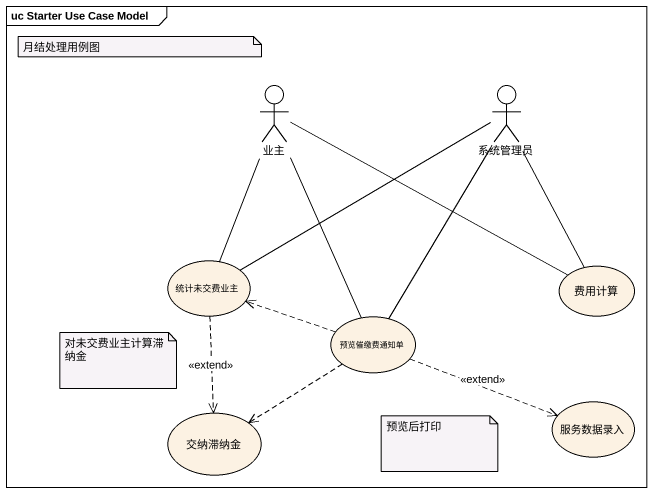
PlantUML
@startuml
mainframe uc Starter Use Case Model
actor 业主
actor 系统管理员
usecase 统计未交费业主
usecase 费用计算
usecase 预览催缴费通知单
usecase 交纳滞纳金
usecase 服务数据录入
业主 -- 统计未交费业主
业主 -right- 费用计算
业主 -- 预览催缴费通知单
系统管理员 -left- 统计未交费业主
系统管理员 -- 费用计算
系统管理员 -- 预览催缴费通知单
统计未交费业主 ..> 交纳滞纳金 : <<extend>>
预览催缴费通知单 .left.> 统计未交费业主
预览催缴费通知单 ..> 交纳滞纳金
预览催缴费通知单 .right.> 服务数据录入 : <<extend>>
note as N1
  月结处理用例图
end note
note as N2
  对未交费业主计算滞纳金
end note
note as N3
  预览后打印
end note
@enduml
